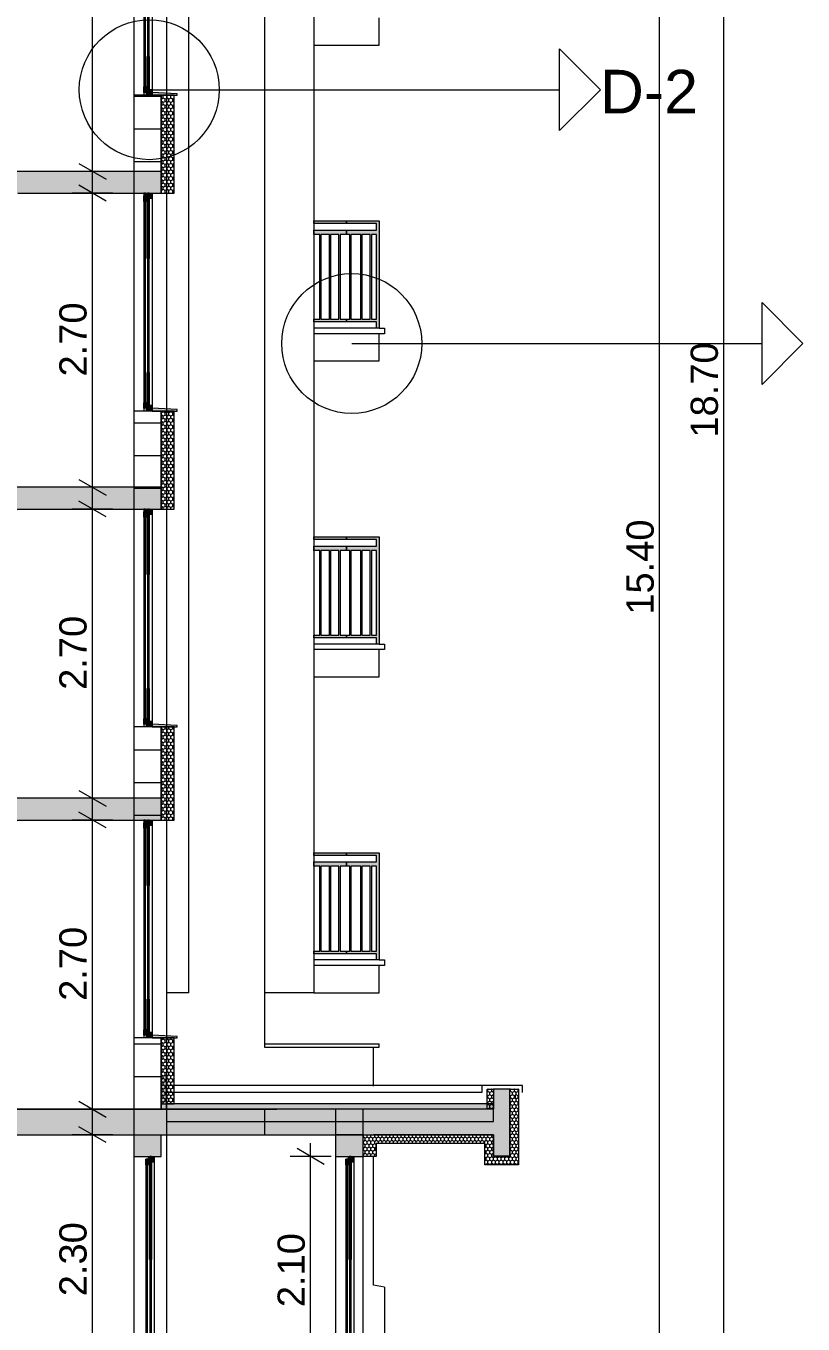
# Model space of a CAD drawing. Header units: feet. Extents: x 2814058 to 2855058, y -67651 to -38951.
# Drawn here: x 2838583 to 2845711, y -61280 to -49363 of the extents above; entities that cross this region are included whole.
import ezdxf

# ---------------------------------------------------------------- set-up
doc = ezdxf.new("R2010")
doc.units = ezdxf.units.FT
doc.header["$MEASUREMENT"] = 0
for name, color, linetype, lineweight in [('0_muret e jashtme_Pen_No__1', 7, 'Continuous', 0), ('2D Drafting - General_Pen_No__1', 7, 'Continuous', 0), ('Annotation - Text_Pen_No__20', 1, 'Continuous', 0), ('Dimensioning - General_Pen_No__1', 7, 'Continuous', 0), ('Exterior walls_Pen_No__1', 7, 'Continuous', 0), ('Lines_Pen_No__20', 1, 'Continuous', 0), ('Shell - Roof_Pen_No__1', 7, 'Continuous', 0), ('Shell - Roof_Pen_No__20', 1, 'Continuous', 0), ('Shell - Roof_Pen_No__21', 7, 'Continuous', 0)]:
    doc.layers.add(name, color=color, linetype=linetype, lineweight=lineweight)
for name, color, linetype, lineweight, true_color in [('0_muret e jashtme_Pen_No__14', 7, 'Continuous', 0, 0xbd8b17), ('0_muret e jashtme_Pen_No__62', 7, 'Continuous', 0, 0xaaaaaa), ('0_muret e jashtme_Pen_No__82', 7, 'Continuous', 0, 0xaaaaaa), ('Structural - Bearing_Pen_No__61', 7, 'Continuous', 0, 0x6a6a6a)]:
    doc.layers.add(name, color=color, linetype=linetype, lineweight=lineweight, true_color=true_color)
doc.layers.add('Dimensioning - General', color=7, linetype='Continuous')
doc.layers.add('Shell - Roof', color=7, linetype='Continuous')
doc.styles.add('GENERATED_STYLE_1', font='arial.ttf')
doc.styles.add('GENERATED_STYLE_7', font='ARIALUNI.TTF')
doc.dimstyles.new('GENERATED_STYLE__1', dxfattribs={"dimtxt": 250, "dimasz": 190, "dimexe": 0.18, "dimexo": 3, "dimgap": 0.09, "dimtad": 1, "dimlfac": 0.001, "dimzin": 0, "dimdsep": 46, "dimtxsty": 'GENERATED_STYLE_1', "dimblk": 'ARROWHEAD_2', "dimblk1": 'ARROWHEAD_2', "dimblk2": 'ARROWHEAD_2', "dimcen": 0.09, "dimclrd": 7, "dimclre": 7, "dimclrt": 7, "dimadec": 0, "dimazin": 0, "dimtfac": 1, "dimtdec": 4, "dimtmove": 0, "dimatfit": 3, "dimfxl": 1, "dimtolj": 1, "dimtzin": 0, "dimarcsym": 0})
pattern_1 = [(90, (2247653.822, -76424.967), (-34.6410162, 0), [20, -40]), (90, (2247636.502, -76394.967), (-34.6410162, 0), [20, -40]), (150, (2247653.822, -76404.967), (17.320508, 30), [20, -40]), (150, (2247619.18, -76404.967), (17.320508, 30), [20, -40]), (210, (2247653.822, -76424.967), (-17.320508, 30), [20, -40]), (210, (2247619.18, -76424.967), (-17.320508, 30), [20, -40])]
pattern_2 = [(0, (2839822.1, -59307.63), (0, 300), []), (90, (2839822.1, -59307.63), (-300, 0), [])]

# ---------------------------------------------------------------- blocks, each defined once
blk = doc.blocks.new('*D13', base_point=(2247654, -76425))
at = {"layer": 'Dimensioning - General_Pen_No__1', "color": 7, "linetype": 'Continuous', "lineweight": 0, "transparency": 16777216}
for p, q in [((2839192, -59543), (2839192, -59420)), ((2839380, -59543), (2839005, -59543)), ((2839317, -59615), (2839067, -59470)), ((2839192, -61843), (2839192, -59543)), ((2839380, -61843), (2839005, -61843)), ((2839067, -61770), (2839317, -61915)), ((2839192, -61965), (2839192, -61843))]:
    blk.add_line(p, q, dxfattribs=at)
at = {"layer": 'Dimensioning - General_Pen_No__1', "color": 7, "lineweight": 0, "transparency": 16777216, "insert": (2839142, -61025), "char_height": 250, "attachment_point": 7, "rotation": 90, "style": 'GENERATED_STYLE_1'}
blk.add_mtext('\\A1;2.30', dxfattribs=at)
blk = doc.blocks.new('ARROWHEAD_2')
at = {"color": 0, "linetype": 'Continuous', "lineweight": 0}
for p, q in [((-0.378, -0.655), (0.378, 0.655)), ((0, 0), (-1, 0))]:
    blk.add_line(p, q, dxfattribs=at)
blk = doc.blocks.new('*D15', base_point=(2247654, -76425))
at = {"layer": 'Dimensioning - General_Pen_No__1', "color": 7, "linetype": 'Continuous', "lineweight": 0, "transparency": 16777216}
for p, q in [((2839317, -56725), (2839067, -56581)), ((2839192, -56653), (2839192, -56531)), ((2839380, -56653), (2839005, -56653)), ((2839192, -59308), (2839192, -56653)), ((2839380, -59308), (2839005, -59308)), ((2839067, -59235), (2839317, -59380)), ((2839192, -59430), (2839192, -59308))]:
    blk.add_line(p, q, dxfattribs=at)
at = {"layer": 'Dimensioning - General_Pen_No__1', "color": 7, "lineweight": 0, "transparency": 16777216, "insert": (2839142, -58313), "char_height": 250, "attachment_point": 7, "rotation": 90, "style": 'GENERATED_STYLE_1'}
blk.add_mtext('\\A1;2.70', dxfattribs=at)
blk = doc.blocks.new('*D16', base_point=(2247654, -76425))
at = {"layer": 'Dimensioning - General_Pen_No__1', "color": 7, "linetype": 'Continuous', "lineweight": 0, "transparency": 16777216}
for p, q in [((2839317, -53870), (2839067, -53726)), ((2839192, -53798), (2839192, -53676)), ((2839380, -53798), (2839005, -53798)), ((2839192, -56453), (2839192, -53798)), ((2839380, -56453), (2839005, -56453)), ((2839067, -56381), (2839317, -56525)), ((2839192, -56575), (2839192, -56453))]:
    blk.add_line(p, q, dxfattribs=at)
at = {"layer": 'Dimensioning - General_Pen_No__1', "color": 7, "lineweight": 0, "transparency": 16777216, "insert": (2839142, -55458), "char_height": 250, "attachment_point": 7, "rotation": 90, "style": 'GENERATED_STYLE_1'}
blk.add_mtext('\\A1;2.70', dxfattribs=at)
blk = doc.blocks.new('*D17', base_point=(2247654, -76425))
at = {"layer": 'Dimensioning - General_Pen_No__1', "color": 7, "linetype": 'Continuous', "lineweight": 0, "transparency": 16777216}
for p, q in [((2839317, -50970), (2839067, -50826)), ((2839192, -50898), (2839192, -50776)), ((2839380, -50898), (2839005, -50898)), ((2839192, -53598), (2839192, -50898)), ((2839380, -53598), (2839005, -53598)), ((2839067, -53526), (2839317, -53670)), ((2839192, -53721), (2839192, -53598))]:
    blk.add_line(p, q, dxfattribs=at)
at = {"layer": 'Dimensioning - General_Pen_No__1', "color": 7, "lineweight": 0, "transparency": 16777216, "insert": (2839142, -52581), "char_height": 250, "attachment_point": 7, "rotation": 90, "style": 'GENERATED_STYLE_1'}
blk.add_mtext('\\A1;2.70', dxfattribs=at)
blk = doc.blocks.new('*D18', base_point=(2247654, -76425))
at = {"layer": 'Dimensioning - General_Pen_No__1', "color": 7, "linetype": 'Continuous', "lineweight": 0, "transparency": 16777216}
for p, q in [((2839317, -46710), (2839067, -46566)), ((2839192, -46638), (2839192, -46516)), ((2839380, -46638), (2839005, -46638)), ((2839192, -50698), (2839192, -46638)), ((2839067, -50626), (2839317, -50770)), ((2839380, -50698), (2839005, -50698)), ((2839192, -50821), (2839192, -50698))]:
    blk.add_line(p, q, dxfattribs=at)
at = {"layer": 'Dimensioning - General_Pen_No__1', "color": 7, "lineweight": 0, "transparency": 16777216, "insert": (2839142, -49001), "char_height": 250, "attachment_point": 7, "rotation": 90, "style": 'GENERATED_STYLE_1'}
blk.add_mtext('\\A1;4.20', dxfattribs=at)
blk = doc.blocks.new('*D32', base_point=(2247654, -76425))
at = {"layer": 'Dimensioning - General_Pen_No__1', "color": 7, "linetype": 'Continuous', "lineweight": 0, "transparency": 16777216}
for p, q in [((2841319, -59815), (2841069, -59670)), ((2841194, -59743), (2841194, -59620)), ((2841382, -59743), (2841007, -59743)), ((2841194, -61843), (2841194, -59743)), ((2841382, -61843), (2841007, -61843)), ((2841069, -61770), (2841319, -61915)), ((2841194, -61965), (2841194, -61843))]:
    blk.add_line(p, q, dxfattribs=at)
at = {"layer": 'Dimensioning - General_Pen_No__1', "color": 7, "lineweight": 0, "transparency": 16777216, "insert": (2841144, -61125), "char_height": 250, "attachment_point": 7, "rotation": 90, "style": 'GENERATED_STYLE_1'}
blk.add_mtext('\\A1;2.10', dxfattribs=at)
blk = doc.blocks.new('*D33', base_point=(2247654, -76425))
at = {"layer": 'Dimensioning - General_Pen_No__1', "color": 7, "linetype": 'Continuous', "lineweight": 0, "transparency": 16777216}
for p, q in [((2844270, -46566), (2844520, -46710)), ((2844583, -46638), (2844208, -46638)), ((2844395, -62044), (2844395, -46638)), ((2844583, -62044), (2844208, -62044)), ((2844270, -61972), (2844520, -62116)), ((2844395, -62166), (2844395, -62044))]:
    blk.add_line(p, q, dxfattribs=at)
at = {"layer": 'Dimensioning - General_Pen_No__1', "color": 7, "lineweight": 0, "transparency": 16777216, "insert": (2844345, -54768), "char_height": 250, "attachment_point": 7, "rotation": 90, "style": 'GENERATED_STYLE_1'}
blk.add_mtext('\\A1;15.40', dxfattribs=at)
blk = doc.blocks.new('*D35', base_point=(2247654, -76425))
at = {"layer": 'Dimensioning - General_Pen_No__1', "color": 7, "linetype": 'Continuous', "lineweight": 0, "transparency": 16777216}
for p, q in [((2845109, -43458), (2844859, -43313)), ((2844984, -43385), (2844984, -43263)), ((2845171, -43385), (2844796, -43385)), ((2844984, -62044), (2844984, -43385)), ((2845171, -62044), (2844796, -62044)), ((2844859, -61972), (2845109, -62116)), ((2844984, -62166), (2844984, -62044))]:
    blk.add_line(p, q, dxfattribs=at)
at = {"layer": 'Dimensioning - General_Pen_No__1', "color": 7, "lineweight": 0, "transparency": 16777216, "insert": (2844934, -53142), "char_height": 250, "attachment_point": 7, "rotation": 90, "style": 'GENERATED_STYLE_1'}
blk.add_mtext('\\A1;18.70', dxfattribs=at)
blk = doc.blocks.new('Line_1', base_point=(2839714, -49948))
at = {"layer": 'Shell - Roof_Pen_No__20', "color": 1, "linetype": 'Continuous', "lineweight": 0}
for p, q in [((2843853, -49948), (2843478, -49573)), ((2843478, -50323), (2843478, -49573)), ((2839714, -49948), (2843478, -49948)), ((2843853, -49948), (2843478, -50323))]:
    blk.add_line(p, q, dxfattribs=at)
blk = doc.blocks.new('Line_4', base_point=(2841572, -52278))
at = {"layer": 'Shell - Roof_Pen_No__20', "color": 1, "linetype": 'Continuous', "lineweight": 0}
for p, q in [((2845711, -52278), (2845336, -51903)), ((2845336, -52653), (2845336, -51903)), ((2841572, -52278), (2845336, -52278)), ((2845711, -52278), (2845336, -52653))]:
    blk.add_line(p, q, dxfattribs=at)

msp = doc.modelspace()

# ---------------------------------------------------------------- hatches: boundary and pattern name
at = {"layer": '0_muret e jashtme_Pen_No__14', "linetype": 'Continuous', "lineweight": 0, "true_color": 0xbd8b17}
h = msp.add_hatch(dxfattribs=at)
h.set_pattern_fill('STYROFOAM_SM_INSULATION', color=42, style=0, pattern_type=2)
h.set_pattern_definition(pattern_1)
h.paths.add_polyline_path([(2839822.108, -49998.264), (2839822.108, -50898.264), (2839942.108, -50898.264), (2839942.108, -49998.264)])
h = msp.add_hatch(dxfattribs=at)
h.set_pattern_fill('STYROFOAM_SM_INSULATION', color=42, style=0, pattern_type=2)
h.set_pattern_definition(pattern_1)
h.paths.add_polyline_path([(2839822.108, -52898.264), (2839822.108, -53798.264), (2839942.108, -53798.264), (2839942.108, -52898.264)])
h = msp.add_hatch(dxfattribs=at)
h.set_pattern_fill('STYROFOAM_SM_INSULATION', color=42, style=0, pattern_type=2)
h.set_pattern_definition(pattern_1)
h.paths.add_polyline_path([(2839822.108, -55798.264), (2839822.108, -56652.946), (2839942.108, -56652.946), (2839942.108, -55798.264)])
h = msp.add_hatch(dxfattribs=at)
h.set_pattern_fill('STYROFOAM_SM_INSULATION', color=42, style=0, pattern_type=2)
h.set_pattern_definition(pattern_1)
h.paths.add_polyline_path([(2839822.108, -58652.946), (2839822.108, -59260.015), (2839942.108, -59260.015), (2839942.108, -58892.627), (2839942.108, -58652.946)])
h = msp.add_hatch(dxfattribs=at)
h.set_pattern_fill('STYROFOAM_SM_INSULATION', color=42, style=0, pattern_type=2)
h.set_pattern_definition(pattern_1)
h.paths.add_polyline_path([(2841674.735, -59542.627), (2842872.108, -59542.627), (2842872.108, -59737.946), (2843022.108, -59737.946), (2843022.108, -59124.101), (2843102.108, -59124.101), (2843102.108, -59817.946), (2842792.108, -59817.946), (2842792.108, -59622.627), (2841794.735, -59622.627), (2841794.735, -59742.141), (2841674.735, -59742.141)])
at = {"layer": '0_muret e jashtme_Pen_No__62', "linetype": 'Continuous', "lineweight": 0, "true_color": 0xaaaaaa}
h = msp.add_hatch(dxfattribs=at)
h.set_pattern_fill('STYROFOAM_SM_INSULATION', color=253, style=0, pattern_type=2)
h.set_pattern_definition(pattern_1)
h.paths.add_polyline_path([(2842872.412, -59307.627), (2842812.333, -59307.627), (2842812.333, -59124.101), (2842872.412, -59124.101)])
at = {"layer": '0_muret e jashtme_Pen_No__82', "linetype": 'Continuous', "lineweight": 0, "true_color": 0xaaaaaa}
h = msp.add_hatch(dxfattribs=at)
h.set_pattern_fill('STYROFOAM_SM_INSULATION', color=253, style=0, pattern_type=2)
h.set_pattern_definition(pattern_1)
h.paths.add_polyline_path([(2839872.108, -59420.014), (2842872.412, -59420.014), (2842872.412, -59260.015), (2839872.108, -59260.015)])
at = {"layer": '2D Drafting - General_Pen_No__1', "linetype": 'Continuous', "lineweight": 0}
for points in [[(2839678.75, -49644.374), (2839678.75, -47998.264), (2839663.75, -47998.264), (2839663.75, -49644.374)], [(2839698.75, -47998.264), (2839698.75, -49644.374), (2839713.75, -49644.374), (2839713.75, -47998.264)], [(2839678.75, -49923.264), (2839678.75, -49644.374), (2839663.75, -49644.374), (2839663.75, -49923.264)], [(2839713.75, -49644.374), (2839698.75, -49644.374), (2839698.75, -49923.264), (2839713.75, -49923.264)], [(2839713.75, -49948.264), (2839713.75, -49973.264), (2839663.75, -49973.264), (2839663.75, -49923.264), (2839713.75, -49923.264)], [(2839738.75, -49998.264), (2839688.75, -49998.264), (2839688.75, -49973.264), (2839713.75, -49973.264), (2839713.75, -49948.264), (2839738.75, -49948.264)], [(2839738.75, -49998.264), (2839968.821, -49998.264), (2839968.821, -49985.322), (2839738.75, -49973.264)], [(2835872.108, -52018.264), (2835872.108, -52183.264), (2835872.108, -52347.666), (2838507.385, -50898.264), (2839124.23, -50898.264), (2839572.108, -50898.264), (2839822.108, -50898.264), (2839822.108, -50698.264), (2839572.108, -50698.264), (2838272.108, -50698.264), (2838272.108, -50863.264), (2837972.108, -50863.264), (2837972.108, -51028.264), (2837672.108, -51028.264), (2837672.108, -51193.264), (2837372.108, -51193.264), (2837372.108, -51358.264), (2837072.108, -51358.264), (2837072.108, -51523.264), (2836772.108, -51523.264), (2836772.108, -51688.264), (2836472.108, -51688.264), (2836472.108, -51853.264), (2836172.108, -51853.264), (2836172.108, -52018.264)], [(2839678.75, -52544.374), (2839678.75, -50898.264), (2839663.75, -50898.264), (2839663.75, -52544.374)], [(2839663.75, -50923.264), (2839688.75, -50923.264), (2839688.75, -50898.264), (2839738.75, -50898.264), (2839738.75, -50948.264), (2839713.75, -50948.264), (2839713.75, -50973.264), (2839663.75, -50973.264)], [(2839678.75, -51498.264), (2839678.75, -50923.264), (2839663.75, -50923.264), (2839663.75, -51498.264)], [(2839698.75, -50898.264), (2839698.75, -52544.374), (2839713.75, -52544.374), (2839713.75, -50898.264)], [(2839698.75, -50898.264), (2839698.75, -51498.264), (2839713.75, -51498.264), (2839713.75, -50898.264)], [(2839678.75, -52823.264), (2839678.75, -52544.374), (2839663.75, -52544.374), (2839663.75, -52823.264)], [(2839713.75, -52544.374), (2839698.75, -52544.374), (2839698.75, -52823.264), (2839713.75, -52823.264)], [(2839713.75, -52848.264), (2839713.75, -52873.264), (2839663.75, -52873.264), (2839663.75, -52823.264), (2839713.75, -52823.264)], [(2839738.75, -52898.264), (2839688.75, -52898.264), (2839688.75, -52873.264), (2839713.75, -52873.264), (2839713.75, -52848.264), (2839738.75, -52848.264)], [(2839738.75, -52898.264), (2839968.821, -52898.264), (2839968.821, -52885.322), (2839738.75, -52873.264)], [(2835872.108, -54918.264), (2835872.108, -55083.264), (2835872.108, -55247.666), (2838507.385, -53798.264), (2839572.108, -53798.264), (2839822.108, -53798.264), (2839822.108, -53598.264), (2839572.108, -53598.264), (2838272.108, -53598.264), (2838272.108, -53763.264), (2837972.108, -53763.264), (2837972.108, -53928.264), (2837672.108, -53928.264), (2837672.108, -54093.264), (2837372.108, -54093.264), (2837372.108, -54258.264), (2837072.108, -54258.264), (2837072.108, -54423.264), (2836772.108, -54423.264), (2836772.108, -54588.264), (2836472.108, -54588.264), (2836472.108, -54753.264), (2836172.108, -54753.264), (2836172.108, -54918.264)], [(2839678.75, -55444.374), (2839678.75, -53798.264), (2839663.75, -53798.264), (2839663.75, -55444.374)], [(2839663.75, -53823.264), (2839688.75, -53823.264), (2839688.75, -53798.264), (2839738.75, -53798.264), (2839738.75, -53848.264), (2839713.75, -53848.264), (2839713.75, -53873.264), (2839663.75, -53873.264)], [(2839678.75, -54398.264), (2839678.75, -53823.264), (2839663.75, -53823.264), (2839663.75, -54398.264)], [(2839698.75, -53798.264), (2839698.75, -55444.374), (2839713.75, -55444.374), (2839713.75, -53798.264)], [(2839698.75, -53798.264), (2839698.75, -54398.264), (2839713.75, -54398.264), (2839713.75, -53798.264)], [(2839678.75, -55723.264), (2839678.75, -55444.374), (2839663.75, -55444.374), (2839663.75, -55723.264)], [(2839713.75, -55444.374), (2839698.75, -55444.374), (2839698.75, -55723.264), (2839713.75, -55723.264)], [(2839713.75, -55748.264), (2839713.75, -55773.264), (2839663.75, -55773.264), (2839663.75, -55723.264), (2839713.75, -55723.264)], [(2839738.75, -55798.264), (2839688.75, -55798.264), (2839688.75, -55773.264), (2839713.75, -55773.264), (2839713.75, -55748.264), (2839738.75, -55748.264)], [(2839738.75, -55798.264), (2839968.821, -55798.264), (2839968.821, -55785.322), (2839738.75, -55773.264)], [(2835872.108, -57772.946), (2835872.108, -57937.946), (2835872.108, -58102.348), (2838507.385, -56652.946), (2839572.108, -56652.946), (2839822.108, -56652.946), (2839822.108, -56452.946), (2839572.108, -56452.946), (2838272.108, -56452.946), (2838272.108, -56617.946), (2837972.108, -56617.946), (2837972.108, -56782.946), (2837672.108, -56782.946), (2837672.108, -56947.946), (2837372.108, -56947.946), (2837372.108, -57112.946), (2837072.108, -57112.946), (2837072.108, -57277.946), (2836772.108, -57277.946), (2836772.108, -57442.946), (2836472.108, -57442.946), (2836472.108, -57607.946), (2836172.108, -57607.946), (2836172.108, -57772.946)], [(2839678.75, -58299.056), (2839678.75, -56652.946), (2839663.75, -56652.946), (2839663.75, -58299.056)], [(2839663.75, -56677.946), (2839688.75, -56677.946), (2839688.75, -56652.946), (2839738.75, -56652.946), (2839738.75, -56702.946), (2839713.75, -56702.946), (2839713.75, -56727.946), (2839663.75, -56727.946)], [(2839678.75, -57252.946), (2839678.75, -56677.946), (2839663.75, -56677.946), (2839663.75, -57252.946)], [(2839698.75, -56652.946), (2839698.75, -58299.056), (2839713.75, -58299.056), (2839713.75, -56652.946)], [(2839698.75, -56652.946), (2839698.75, -57252.946), (2839713.75, -57252.946), (2839713.75, -56652.946)], [(2839678.75, -58577.946), (2839678.75, -58299.056), (2839663.75, -58299.056), (2839663.75, -58577.946)], [(2839713.75, -58299.056), (2839698.75, -58299.056), (2839698.75, -58577.946), (2839713.75, -58577.946)], [(2839713.75, -58602.946), (2839713.75, -58627.946), (2839663.75, -58627.946), (2839663.75, -58577.946), (2839713.75, -58577.946)], [(2839738.75, -58652.946), (2839688.75, -58652.946), (2839688.75, -58627.946), (2839713.75, -58627.946), (2839713.75, -58602.946), (2839738.75, -58602.946)], [(2839738.75, -58652.946), (2839968.821, -58652.946), (2839968.821, -58640.003), (2839738.75, -58627.946)], [(2839822.108, -59307.627), (2839872.108, -59307.627), (2839872.108, -59004.174), (2839822.108, -59000.94)], [(2835872.108, -60957.03), (2838443.749, -59542.627), (2839572.108, -59542.627), (2839572.108, -59742.627), (2839822.108, -59742.627), (2839822.108, -59542.627), (2842872.108, -59542.627), (2842872.108, -59737.946), (2843021.804, -59737.946), (2843022.108, -59737.946), (2843021.804, -59124.101), (2842872.412, -59124.101), (2842872.412, -59307.627), (2839572.108, -59307.627), (2838272.108, -59307.627), (2838272.108, -59472.627), (2837972.108, -59472.627), (2837972.108, -59637.627), (2837672.108, -59637.627), (2837672.108, -59802.627), (2837372.108, -59802.627), (2837372.108, -59967.627), (2837072.108, -59967.627), (2837072.108, -60132.627), (2836772.108, -60132.627), (2836772.108, -60297.627), (2836472.108, -60297.627), (2836472.108, -60462.627), (2836172.108, -60462.627), (2836172.108, -60627.627), (2835872.108, -60627.627), (2835872.108, -60792.627)], [(2841422.108, -59742.141), (2841674.735, -59742.141), (2841674.735, -59542.627), (2841422.108, -59542.627)], [(2839682.763, -59767.627), (2839707.763, -59767.627), (2839707.763, -59742.627), (2839757.763, -59742.627), (2839757.763, -59792.627), (2839732.763, -59792.627), (2839732.763, -59817.627), (2839682.763, -59817.627)], [(2839697.763, -60493.995), (2839697.763, -59767.627), (2839682.763, -59767.627), (2839682.763, -60493.995)], [(2839717.763, -59742.627), (2839717.763, -60493.995), (2839732.763, -60493.995), (2839732.763, -59742.627)], [(2841516.603, -59767.627), (2841541.603, -59767.627), (2841541.603, -59742.627), (2841591.603, -59742.627), (2841591.603, -59792.627), (2841566.603, -59792.627), (2841566.603, -59817.627), (2841516.603, -59817.627)], [(2841531.603, -60493.995), (2841531.603, -59767.627), (2841516.603, -59767.627), (2841516.603, -60493.995)], [(2841551.603, -59742.627), (2841551.603, -60493.995), (2841566.603, -60493.995), (2841566.603, -59742.627)], [(2839682.763, -61588.737), (2839697.763, -61588.737), (2839697.763, -60393.995), (2839682.763, -60393.995)], [(2839717.763, -60393.995), (2839717.763, -61588.737), (2839732.763, -61588.737), (2839732.763, -60393.995)], [(2841516.603, -61588.737), (2841531.603, -61588.737), (2841531.603, -60393.995), (2841516.603, -60393.995)], [(2841551.603, -60393.995), (2841551.603, -61588.737), (2841566.603, -61588.737), (2841566.603, -60393.995)]]:
    msp.add_hatch(color=7, dxfattribs=at).paths.add_polyline_path(points)
at = {"layer": 'Exterior walls_Pen_No__1', "linetype": 'Continuous', "lineweight": 0}
h = msp.add_hatch(dxfattribs=at)
h.set_pattern_fill('GRID_30X30', style=0, pattern_type=2)
h.set_pattern_definition(pattern_2)
h.paths.add_polyline_path([(2839822.108, -50898.264), (2839822.108, -49998.264), (2839572.108, -49998.264), (2839572.108, -50898.264)])
h = msp.add_hatch(dxfattribs=at)
h.set_pattern_fill('GRID_30X30', style=0, pattern_type=2)
h.set_pattern_definition(pattern_2)
h.paths.add_polyline_path([(2839822.108, -53798.264), (2839822.108, -52898.264), (2839572.108, -52898.264), (2839572.108, -53798.264)])
h = msp.add_hatch(dxfattribs=at)
h.set_pattern_fill('GRID_30X30', style=0, pattern_type=2)
h.set_pattern_definition(pattern_2)
h.paths.add_polyline_path([(2839822.108, -56652.946), (2839822.108, -55798.264), (2839572.108, -55798.264), (2839572.108, -56652.946)])
h = msp.add_hatch(dxfattribs=at)
h.set_pattern_fill('GRID_30X30', style=0, pattern_type=2)
h.set_pattern_definition(pattern_2)
h.paths.add_polyline_path([(2839572.108, -59307.627), (2839822.108, -59307.627), (2839822.108, -58652.946), (2839572.108, -58652.946)])
at = {"layer": 'Structural - Bearing_Pen_No__61', "linetype": 'Continuous', "lineweight": 0, "true_color": 0x6a6a6a}
for points in [[(2841222.108, -51152.72), (2841522.108, -51152.72), (2841522.108, -51177.946), (2841222.108, -51177.946)], [(2841222.108, -54052.72), (2841522.108, -54052.72), (2841522.108, -54077.946), (2841222.108, -54077.946)], [(2841222.108, -56952.72), (2841522.108, -56952.72), (2841522.108, -56977.946), (2841222.108, -56977.946)]]:
    msp.add_hatch(color=251, dxfattribs=at).paths.add_polyline_path(points)
h = msp.add_hatch(color=251, dxfattribs=at)
h.paths.add_polyline_path([(2841522.108, -52080.446), (2841222.108, -52080.446), (2841222.108, -52055.446), (2841279.108, -52055.446), (2841279.108, -51277.946), (2841222.108, -51277.946), (2841222.108, -51237.946), (2841522.108, -51237.946), (2841522.108, -51277.946), (2841464.108, -51277.946), (2841464.108, -52055.446), (2841522.108, -52055.446)])
h.paths.add_polyline_path([(2841454.108, -52055.446), (2841454.108, -51277.946), (2841376.608, -51277.946), (2841376.608, -52055.446)], flags=0)
h.paths.add_polyline_path([(2841289.108, -52055.446), (2841366.608, -52055.446), (2841366.608, -51277.946), (2841289.108, -51277.946)], flags=0)
h = msp.add_hatch(color=251, dxfattribs=at)
h.paths.add_polyline_path([(2841822.108, -51152.72), (2841822.108, -52137.946), (2841798.108, -52137.946), (2841798.108, -52080.446), (2841522.108, -52080.446), (2841522.108, -52055.446), (2841554.108, -52055.446), (2841554.108, -51277.946), (2841522.108, -51277.946), (2841522.108, -51237.946), (2841798.108, -51237.946), (2841798.108, -51177.946), (2841522.108, -51177.946), (2841522.108, -51152.72), (2841798.108, -51152.72)])
h.paths.add_polyline_path([(2841798.108, -51277.946), (2841751.608, -51277.946), (2841751.608, -52055.446), (2841798.108, -52055.446)], flags=0)
h.paths.add_polyline_path([(2841741.608, -51277.946), (2841664.108, -51277.946), (2841664.109, -52055.446), (2841741.608, -52055.446)], flags=0)
h.paths.add_polyline_path([(2841654.108, -51277.946), (2841564.108, -51277.946), (2841564.108, -52055.446), (2841654.108, -52055.446)], flags=0)
h = msp.add_hatch(color=251, dxfattribs=at)
h.paths.add_polyline_path([(2841822.108, -54052.72), (2841822.108, -55037.946), (2841798.108, -55037.946), (2841798.108, -54980.446), (2841522.108, -54980.446), (2841522.108, -54955.446), (2841554.108, -54955.446), (2841554.108, -54177.946), (2841522.108, -54177.946), (2841522.108, -54137.946), (2841798.108, -54137.946), (2841798.108, -54077.946), (2841522.108, -54077.946), (2841522.108, -54052.72), (2841798.108, -54052.72)])
h.paths.add_polyline_path([(2841798.108, -54177.946), (2841751.608, -54177.946), (2841751.608, -54955.446), (2841798.108, -54955.446)], flags=0)
h.paths.add_polyline_path([(2841741.608, -54177.946), (2841664.108, -54177.946), (2841664.109, -54955.446), (2841741.608, -54955.446)], flags=0)
h.paths.add_polyline_path([(2841654.108, -54177.946), (2841564.108, -54177.946), (2841564.108, -54955.446), (2841654.108, -54955.446)], flags=0)
h = msp.add_hatch(color=251, dxfattribs=at)
h.paths.add_polyline_path([(2841522.108, -54980.446), (2841222.108, -54980.446), (2841222.108, -54955.446), (2841279.108, -54955.446), (2841279.108, -54177.946), (2841222.108, -54177.946), (2841222.108, -54137.946), (2841522.108, -54137.946), (2841522.108, -54177.946), (2841464.108, -54177.946), (2841464.108, -54955.446), (2841522.108, -54955.446)])
h.paths.add_polyline_path([(2841454.108, -54955.446), (2841454.108, -54177.946), (2841376.608, -54177.946), (2841376.608, -54955.446)], flags=0)
h.paths.add_polyline_path([(2841289.108, -54955.446), (2841366.608, -54955.446), (2841366.608, -54177.946), (2841289.108, -54177.946)], flags=0)
h = msp.add_hatch(color=251, dxfattribs=at)
h.paths.add_polyline_path([(2841822.108, -56952.72), (2841822.108, -57937.946), (2841798.108, -57937.946), (2841798.108, -57880.446), (2841522.108, -57880.446), (2841522.108, -57855.446), (2841554.108, -57855.446), (2841554.108, -57077.946), (2841522.108, -57077.946), (2841522.108, -57037.946), (2841798.108, -57037.946), (2841798.108, -56977.946), (2841522.108, -56977.946), (2841522.108, -56952.72), (2841798.108, -56952.72)])
h.paths.add_polyline_path([(2841798.108, -57077.946), (2841751.608, -57077.946), (2841751.608, -57855.446), (2841798.108, -57855.446)], flags=0)
h.paths.add_polyline_path([(2841741.608, -57077.946), (2841664.108, -57077.946), (2841664.109, -57855.446), (2841741.608, -57855.446)], flags=0)
h.paths.add_polyline_path([(2841654.108, -57077.946), (2841564.108, -57077.946), (2841564.108, -57855.446), (2841654.108, -57855.446)], flags=0)
h = msp.add_hatch(color=251, dxfattribs=at)
h.paths.add_polyline_path([(2841522.108, -57880.446), (2841222.108, -57880.446), (2841222.108, -57855.446), (2841279.108, -57855.446), (2841279.108, -57077.946), (2841222.108, -57077.946), (2841222.108, -57037.946), (2841522.108, -57037.946), (2841522.108, -57077.946), (2841464.108, -57077.946), (2841464.108, -57855.446), (2841522.108, -57855.446)])
h.paths.add_polyline_path([(2841454.108, -57855.446), (2841454.108, -57077.946), (2841376.608, -57077.946), (2841376.608, -57855.446)], flags=0)
h.paths.add_polyline_path([(2841289.108, -57855.446), (2841366.608, -57855.446), (2841366.608, -57077.946), (2841289.108, -57077.946)], flags=0)

# ---------------------------------------------------------------- linework, layer by layer
at = {"layer": '0_muret e jashtme_Pen_No__1', "color": 7, "linetype": 'Continuous', "lineweight": 0, "flags": 128}
for points in [[(2839822.108, -49998.264), (2839822.108, -50898.264), (2839942.108, -50898.264), (2839942.108, -49998.264)], [(2839822.108, -52898.264), (2839822.108, -53798.264), (2839942.108, -53798.264), (2839942.108, -52898.264)], [(2839822.108, -55798.264), (2839822.108, -56652.946), (2839942.108, -56652.946), (2839942.108, -55798.264)], [(2839822.108, -58652.946), (2839822.108, -59260.015), (2839942.108, -59260.015), (2839942.108, -58892.627), (2839942.108, -58652.946)], [(2841674.735, -59542.627), (2842872.108, -59542.627), (2842872.108, -59737.946), (2843022.108, -59737.946), (2843022.108, -59124.101), (2843102.108, -59124.101), (2843102.108, -59817.946), (2842792.108, -59817.946), (2842792.108, -59622.627), (2841794.735, -59622.627), (2841794.735, -59742.141), (2841674.735, -59742.141)], [(2842872.412, -59307.627), (2842812.333, -59307.627), (2842812.333, -59124.101), (2842872.412, -59124.101)], [(2839872.108, -59420.014), (2842872.412, -59420.014), (2842872.412, -59260.015), (2839872.108, -59260.015)]]:
    msp.add_lwpolyline(points, close=True, dxfattribs=at)
at = {"layer": '2D Drafting - General_Pen_No__1', "color": 7, "linetype": 'Continuous', "lineweight": 0, "flags": 128}
for points in [[(2839678.75, -49644.374), (2839678.75, -47998.264), (2839663.75, -47998.264), (2839663.75, -49644.374)], [(2839698.75, -47998.264), (2839698.75, -49644.374), (2839713.75, -49644.374), (2839713.75, -47998.264)], [(2839678.75, -49923.264), (2839678.75, -49644.374), (2839663.75, -49644.374), (2839663.75, -49923.264)], [(2839713.75, -49644.374), (2839698.75, -49644.374), (2839698.75, -49923.264), (2839713.75, -49923.264)], [(2839713.75, -49948.264), (2839713.75, -49973.264), (2839663.75, -49973.264), (2839663.75, -49923.264), (2839713.75, -49923.264)], [(2839738.75, -49998.264), (2839688.75, -49998.264), (2839688.75, -49973.264), (2839713.75, -49973.264), (2839713.75, -49948.264), (2839738.75, -49948.264)], [(2839738.75, -49998.264), (2839968.821, -49998.264), (2839968.821, -49985.322), (2839738.75, -49973.264)], [(2839678.75, -52544.374), (2839678.75, -50898.264), (2839663.75, -50898.264), (2839663.75, -52544.374)], [(2839663.75, -50923.264), (2839688.75, -50923.264), (2839688.75, -50898.264), (2839738.75, -50898.264), (2839738.75, -50948.264), (2839713.75, -50948.264), (2839713.75, -50973.264), (2839663.75, -50973.264)], [(2839678.75, -51498.264), (2839678.75, -50923.264), (2839663.75, -50923.264), (2839663.75, -51498.264)], [(2839698.75, -50898.264), (2839698.75, -52544.374), (2839713.75, -52544.374), (2839713.75, -50898.264)], [(2839698.75, -50898.264), (2839698.75, -51498.264), (2839713.75, -51498.264), (2839713.75, -50898.264)], [(2839678.75, -52823.264), (2839678.75, -52544.374), (2839663.75, -52544.374), (2839663.75, -52823.264)], [(2839713.75, -52544.374), (2839698.75, -52544.374), (2839698.75, -52823.264), (2839713.75, -52823.264)], [(2839713.75, -52848.264), (2839713.75, -52873.264), (2839663.75, -52873.264), (2839663.75, -52823.264), (2839713.75, -52823.264)], [(2839738.75, -52898.264), (2839688.75, -52898.264), (2839688.75, -52873.264), (2839713.75, -52873.264), (2839713.75, -52848.264), (2839738.75, -52848.264)], [(2839738.75, -52898.264), (2839968.821, -52898.264), (2839968.821, -52885.322), (2839738.75, -52873.264)], [(2835872.108, -54918.264), (2835872.108, -55083.264), (2835872.108, -55247.666), (2838507.385, -53798.264), (2839572.108, -53798.264), (2839822.108, -53798.264), (2839822.108, -53598.264), (2839572.108, -53598.264), (2838272.108, -53598.264), (2838272.108, -53763.264), (2837972.108, -53763.264), (2837972.108, -53928.264), (2837672.108, -53928.264), (2837672.108, -54093.264), (2837372.108, -54093.264), (2837372.108, -54258.264), (2837072.108, -54258.264), (2837072.108, -54423.264), (2836772.108, -54423.264), (2836772.108, -54588.264), (2836472.108, -54588.264), (2836472.108, -54753.264), (2836172.108, -54753.264), (2836172.108, -54918.264)], [(2839678.75, -55444.374), (2839678.75, -53798.264), (2839663.75, -53798.264), (2839663.75, -55444.374)], [(2839663.75, -53823.264), (2839688.75, -53823.264), (2839688.75, -53798.264), (2839738.75, -53798.264), (2839738.75, -53848.264), (2839713.75, -53848.264), (2839713.75, -53873.264), (2839663.75, -53873.264)], [(2839678.75, -54398.264), (2839678.75, -53823.264), (2839663.75, -53823.264), (2839663.75, -54398.264)], [(2839698.75, -53798.264), (2839698.75, -55444.374), (2839713.75, -55444.374), (2839713.75, -53798.264)], [(2839698.75, -53798.264), (2839698.75, -54398.264), (2839713.75, -54398.264), (2839713.75, -53798.264)], [(2839678.75, -55723.264), (2839678.75, -55444.374), (2839663.75, -55444.374), (2839663.75, -55723.264)], [(2839713.75, -55444.374), (2839698.75, -55444.374), (2839698.75, -55723.264), (2839713.75, -55723.264)], [(2839713.75, -55748.264), (2839713.75, -55773.264), (2839663.75, -55773.264), (2839663.75, -55723.264), (2839713.75, -55723.264)], [(2839738.75, -55798.264), (2839688.75, -55798.264), (2839688.75, -55773.264), (2839713.75, -55773.264), (2839713.75, -55748.264), (2839738.75, -55748.264)], [(2839738.75, -55798.264), (2839968.821, -55798.264), (2839968.821, -55785.322), (2839738.75, -55773.264)], [(2835872.108, -57772.946), (2835872.108, -57937.946), (2835872.108, -58102.348), (2838507.385, -56652.946), (2839572.108, -56652.946), (2839822.108, -56652.946), (2839822.108, -56452.946), (2839572.108, -56452.946), (2838272.108, -56452.946), (2838272.108, -56617.946), (2837972.108, -56617.946), (2837972.108, -56782.946), (2837672.108, -56782.946), (2837672.108, -56947.946), (2837372.108, -56947.946), (2837372.108, -57112.946), (2837072.108, -57112.946), (2837072.108, -57277.946), (2836772.108, -57277.946), (2836772.108, -57442.946), (2836472.108, -57442.946), (2836472.108, -57607.946), (2836172.108, -57607.946), (2836172.108, -57772.946)], [(2839678.75, -58299.056), (2839678.75, -56652.946), (2839663.75, -56652.946), (2839663.75, -58299.056)], [(2839663.75, -56677.946), (2839688.75, -56677.946), (2839688.75, -56652.946), (2839738.75, -56652.946), (2839738.75, -56702.946), (2839713.75, -56702.946), (2839713.75, -56727.946), (2839663.75, -56727.946)], [(2839678.75, -57252.946), (2839678.75, -56677.946), (2839663.75, -56677.946), (2839663.75, -57252.946)], [(2839698.75, -56652.946), (2839698.75, -58299.056), (2839713.75, -58299.056), (2839713.75, -56652.946)], [(2839698.75, -56652.946), (2839698.75, -57252.946), (2839713.75, -57252.946), (2839713.75, -56652.946)], [(2839678.75, -58577.946), (2839678.75, -58299.056), (2839663.75, -58299.056), (2839663.75, -58577.946)], [(2839713.75, -58299.056), (2839698.75, -58299.056), (2839698.75, -58577.946), (2839713.75, -58577.946)], [(2839713.75, -58602.946), (2839713.75, -58627.946), (2839663.75, -58627.946), (2839663.75, -58577.946), (2839713.75, -58577.946)], [(2839738.75, -58652.946), (2839688.75, -58652.946), (2839688.75, -58627.946), (2839713.75, -58627.946), (2839713.75, -58602.946), (2839738.75, -58602.946)], [(2839738.75, -58652.946), (2839968.821, -58652.946), (2839968.821, -58640.003), (2839738.75, -58627.946)], [(2839822.108, -59307.627), (2839872.108, -59307.627), (2839872.108, -59004.174), (2839822.108, -59000.94)], [(2841422.108, -59742.141), (2841674.735, -59742.141), (2841674.735, -59542.627), (2841422.108, -59542.627)], [(2839682.763, -59767.627), (2839707.763, -59767.627), (2839707.763, -59742.627), (2839757.763, -59742.627), (2839757.763, -59792.627), (2839732.763, -59792.627), (2839732.763, -59817.627), (2839682.763, -59817.627)], [(2839697.763, -60493.995), (2839697.763, -59767.627), (2839682.763, -59767.627), (2839682.763, -60493.995)], [(2839717.763, -59742.627), (2839717.763, -60493.995), (2839732.763, -60493.995), (2839732.763, -59742.627)], [(2841516.603, -59767.627), (2841541.603, -59767.627), (2841541.603, -59742.627), (2841591.603, -59742.627), (2841591.603, -59792.627), (2841566.603, -59792.627), (2841566.603, -59817.627), (2841516.603, -59817.627)], [(2841531.603, -60493.995), (2841531.603, -59767.627), (2841516.603, -59767.627), (2841516.603, -60493.995)], [(2841551.603, -59742.627), (2841551.603, -60493.995), (2841566.603, -60493.995), (2841566.603, -59742.627)], [(2839682.763, -61588.737), (2839697.763, -61588.737), (2839697.763, -60393.995), (2839682.763, -60393.995)], [(2839717.763, -60393.995), (2839717.763, -61588.737), (2839732.763, -61588.737), (2839732.763, -60393.995)], [(2841516.603, -61588.737), (2841531.603, -61588.737), (2841531.603, -60393.995), (2841516.603, -60393.995)], [(2841551.603, -60393.995), (2841551.603, -61588.737), (2841566.603, -61588.737), (2841566.603, -60393.995)]]:
    msp.add_lwpolyline(points, close=True, dxfattribs=at)
for points in [[(2838507.385, -50898.264), (2839124.23, -50898.264), (2839572.108, -50898.264), (2839822.108, -50898.264), (2839822.108, -50698.264), (2839572.108, -50698.264), (2838272.108, -50698.264)], [(2838443.749, -59542.627), (2839572.108, -59542.627), (2839572.108, -59742.627), (2839822.108, -59742.627), (2839822.108, -59542.627), (2842872.108, -59542.627), (2842872.108, -59737.946), (2843021.804, -59737.946), (2843022.108, -59737.946), (2843021.804, -59124.101), (2842872.412, -59124.101), (2842872.412, -59307.627), (2839572.108, -59307.627), (2838272.108, -59307.627)]]:
    msp.add_lwpolyline(points, dxfattribs=at)
at = {"layer": 'Exterior walls_Pen_No__1', "color": 7, "linetype": 'Continuous', "lineweight": 0}
for p, q in [((2839738.75, -48394.374), (2839738.75, -49948.264)), ((2839663.75, -49644.374), (2839663.75, -49923.264)), ((2839678.75, -49644.374), (2839678.75, -49923.264)), ((2839698.75, -49923.264), (2839698.75, -49644.374)), ((2839713.75, -49644.374), (2839713.75, -49923.264)), ((2839663.75, -49973.264), (2839663.75, -49923.264)), ((2839713.75, -49923.264), (2839663.75, -49923.264)), ((2839713.75, -49948.264), (2839713.75, -49923.264)), ((2839663.75, -49973.264), (2839663.75, -49998.264)), ((2839738.75, -49948.264), (2839713.75, -49948.264)), ((2839713.75, -49948.264), (2839713.75, -49973.264)), ((2839738.75, -49948.264), (2839738.75, -49998.264)), ((2839663.75, -50898.264), (2839663.75, -51344.374)), ((2839663.75, -50923.264), (2839663.75, -51498.264)), ((2839678.75, -50898.264), (2839678.75, -51344.374)), ((2839678.75, -50923.264), (2839678.75, -51498.264)), ((2839698.75, -51344.374), (2839698.75, -50898.264)), ((2839698.75, -51498.264), (2839698.75, -50898.264)), ((2839713.75, -50898.264), (2839713.75, -51498.264)), ((2839713.75, -50898.264), (2839713.75, -51344.374)), ((2839738.75, -50898.264), (2839738.75, -51498.264)), ((2839738.75, -50898.264), (2839738.75, -51344.374)), ((2839738.75, -50898.264), (2839738.75, -51648.264)), ((2839738.75, -51294.374), (2839738.75, -52848.264)), ((2839663.75, -52544.374), (2839663.75, -52823.264)), ((2839678.75, -52544.374), (2839678.75, -52823.264)), ((2839698.75, -52823.264), (2839698.75, -52544.374)), ((2839713.75, -52544.374), (2839713.75, -52823.264)), ((2839663.75, -52873.264), (2839663.75, -52823.264)), ((2839713.75, -52823.264), (2839663.75, -52823.264)), ((2839663.75, -52873.264), (2839663.75, -52898.264)), ((2839713.75, -52848.264), (2839713.75, -52823.264)), ((2839738.75, -52848.264), (2839713.75, -52848.264)), ((2839713.75, -52848.264), (2839713.75, -52873.264)), ((2839738.75, -52848.264), (2839738.75, -52898.264)), ((2839663.75, -53798.264), (2839663.75, -54244.374)), ((2839663.75, -53823.264), (2839663.75, -54398.264)), ((2839678.75, -53798.264), (2839678.75, -54244.374)), ((2839678.75, -53823.264), (2839678.75, -54398.264)), ((2839698.75, -54244.374), (2839698.75, -53798.264)), ((2839698.75, -54398.264), (2839698.75, -53798.264)), ((2839713.75, -53798.264), (2839713.75, -54398.264)), ((2839713.75, -53798.264), (2839713.75, -54244.374)), ((2839738.75, -53798.264), (2839738.75, -54398.264)), ((2839738.75, -53798.264), (2839738.75, -54244.374)), ((2839738.75, -53798.264), (2839738.75, -54548.264)), ((2839738.75, -54194.374), (2839738.75, -55748.264)), ((2839663.75, -55444.374), (2839663.75, -55723.264)), ((2839678.75, -55444.374), (2839678.75, -55723.264)), ((2839698.75, -55723.264), (2839698.75, -55444.374)), ((2839713.75, -55444.374), (2839713.75, -55723.264)), ((2839663.75, -55773.264), (2839663.75, -55723.264)), ((2839713.75, -55723.264), (2839663.75, -55723.264)), ((2839713.75, -55748.264), (2839713.75, -55723.264)), ((2839738.75, -55748.264), (2839713.75, -55748.264)), ((2839713.75, -55748.264), (2839713.75, -55773.264)), ((2839738.75, -55748.264), (2839738.75, -55798.264)), ((2839663.75, -55773.264), (2839663.75, -55798.264)), ((2839663.75, -56652.946), (2839663.75, -57099.056)), ((2839663.75, -56677.946), (2839663.75, -57252.946)), ((2839678.75, -56652.946), (2839678.75, -57099.056)), ((2839678.75, -56677.946), (2839678.75, -57252.946)), ((2839698.75, -57099.056), (2839698.75, -56652.946)), ((2839698.75, -57252.946), (2839698.75, -56652.946)), ((2839713.75, -56652.946), (2839713.75, -57252.946)), ((2839713.75, -56652.946), (2839713.75, -57099.056)), ((2839738.75, -56652.946), (2839738.75, -57252.946)), ((2839738.75, -56652.946), (2839738.75, -57099.056)), ((2839738.75, -56652.946), (2839738.75, -57402.946)), ((2839738.75, -57049.056), (2839738.75, -58602.946)), ((2839663.75, -58299.056), (2839663.75, -58577.946)), ((2839678.75, -58299.056), (2839678.75, -58577.946)), ((2839698.75, -58577.946), (2839698.75, -58299.056)), ((2839713.75, -58299.056), (2839713.75, -58577.946)), ((2839663.75, -58627.946), (2839663.75, -58577.946)), ((2839713.75, -58577.946), (2839663.75, -58577.946)), ((2839663.75, -58627.946), (2839663.75, -58652.946)), ((2839713.75, -58602.946), (2839713.75, -58577.946)), ((2839738.75, -58602.946), (2839713.75, -58602.946)), ((2839713.75, -58602.946), (2839713.75, -58627.946)), ((2839738.75, -58602.946), (2839738.75, -58652.946)), ((2839682.763, -59767.627), (2839682.763, -60493.995)), ((2839697.763, -59767.627), (2839697.763, -60493.995)), ((2839717.763, -60493.995), (2839717.763, -59742.627)), ((2839732.763, -59742.627), (2839732.763, -60493.995)), ((2839757.763, -59742.627), (2839757.763, -60493.995)), ((2841516.603, -59767.627), (2841516.603, -60493.995)), ((2841531.603, -59767.627), (2841531.603, -60493.995)), ((2841551.603, -60493.995), (2841551.603, -59742.627)), ((2841566.603, -59742.627), (2841566.603, -60493.995)), ((2841591.603, -59742.627), (2841591.603, -60493.995)), ((2839682.763, -60393.995), (2839682.763, -60688.737)), ((2839697.763, -60393.995), (2839697.763, -60688.737)), ((2839717.763, -60688.737), (2839717.763, -60393.995)), ((2839732.763, -60393.995), (2839732.763, -60688.737)), ((2839757.763, -60393.995), (2839757.763, -60688.737)), ((2841516.603, -60393.995), (2841516.603, -60688.737)), ((2841531.603, -60393.995), (2841531.603, -60688.737)), ((2841551.603, -60688.737), (2841551.603, -60393.995)), ((2841566.603, -60393.995), (2841566.603, -60688.737)), ((2841591.603, -60393.995), (2841591.603, -60688.737)), ((2839757.763, -60588.737), (2839757.763, -61792.627)), ((2841591.603, -60588.737), (2841591.603, -61792.627))]:
    msp.add_line(p, q, dxfattribs=at)
at = {"layer": 'Exterior walls_Pen_No__1', "color": 7, "linetype": 'Continuous', "lineweight": 0, "flags": 128}
for points in [[(2839822.108, -50898.264), (2839822.108, -49998.264), (2839572.108, -49998.264), (2839572.108, -50898.264)], [(2839822.108, -53798.264), (2839822.108, -52898.264), (2839572.108, -52898.264), (2839572.108, -53798.264)], [(2839822.108, -56652.946), (2839822.108, -55798.264), (2839572.108, -55798.264), (2839572.108, -56652.946)], [(2839572.108, -59307.627), (2839822.108, -59307.627), (2839822.108, -58652.946), (2839572.108, -58652.946)]]:
    msp.add_lwpolyline(points, close=True, dxfattribs=at)
at = {"layer": 'Lines_Pen_No__20', "color": 1, "linetype": 'Continuous', "lineweight": 0}
for centre in [(2839713.75, -49948.264), (2841571.813, -52278.13)]:
    msp.add_circle(centre, 642.189, dxfattribs=at)
at = {"layer": 'Shell - Roof_Pen_No__1', "color": 7, "linetype": 'Continuous', "lineweight": 0}
for p, q in [((2842872.412, -59089.051), (2839872.108, -59089.051)), ((2842765.5, -59089.051), (2842765.5, -59152.989)), ((2843137.335, -59089.051), (2842838.47, -59089.051)), ((2843137.335, -59152.989), (2843137.335, -59089.051)), ((2842765.5, -59152.989), (2839872.108, -59152.989))]:
    msp.add_line(p, q, dxfattribs=at)
at = {"layer": 'Shell - Roof_Pen_No__21', "color": 7, "linetype": 'Continuous', "lineweight": 0}
for p, q in [((2839572.108, -46437.946), (2839572.108, -62042.627)), ((2839872.108, -46437.946), (2839872.108, -62042.627)), ((2840772.108, -46637.946), (2840772.108, -58737.946)), ((2841222.108, -46637.946), (2841222.108, -58237.946)), ((2840072.108, -48188.901), (2840072.108, -58237.946)), ((2841822.108, -49537.946), (2841822.108, -49287.946)), ((2841222.108, -49537.946), (2841822.108, -49537.946)), ((2841822.108, -52137.946), (2841222.108, -52137.946)), ((2841872.108, -52187.946), (2841222.108, -52187.946)), ((2841822.108, -52137.946), (2841872.108, -52137.946)), ((2841822.108, -52437.946), (2841822.108, -52187.946)), ((2841872.108, -52137.946), (2841872.108, -52187.946)), ((2841222.108, -52437.946), (2841822.108, -52437.946)), ((2841822.108, -55037.946), (2841222.108, -55037.946)), ((2841822.108, -55037.946), (2841872.108, -55037.946)), ((2841872.108, -55037.946), (2841872.108, -55087.946)), ((2841872.108, -55087.946), (2841222.108, -55087.946)), ((2841822.108, -55337.946), (2841822.108, -55087.946)), ((2841222.108, -55337.946), (2841822.108, -55337.946)), ((2841822.108, -57937.946), (2841222.108, -57937.946)), ((2841872.108, -57987.946), (2841222.108, -57987.946)), ((2841822.108, -57937.946), (2841872.108, -57937.946)), ((2841822.108, -58237.946), (2841822.108, -57987.946)), ((2841872.108, -57937.946), (2841872.108, -57987.946)), ((2840072.108, -58237.946), (2839872.108, -58237.946)), ((2841222.108, -58237.946), (2840772.108, -58237.946)), ((2841222.108, -58237.946), (2841822.108, -58237.946)), ((2840772.108, -58707.946), (2841822.108, -58707.946)), ((2840772.108, -58737.946), (2841822.108, -58737.946)), ((2841772.108, -59097.021), (2841772.108, -58737.946)), ((2841822.108, -58737.946), (2841822.108, -58707.946)), ((2843022.108, -59207.946), (2843022.108, -59737.946)), ((2843072.3, -59211.193), (2843074.237, -59181.255)), ((2838272.108, -59307.627), (2840882.776, -59307.627)), ((2840772.108, -59307.627), (2840772.108, -59542.627)), ((2841422.108, -59307.627), (2841422.108, -62043.244)), ((2841672.108, -59307.627), (2841672.108, -62043.425)), ((2838272.108, -59542.627), (2840882.776, -59542.627)), ((2842872.108, -59542.627), (2841772.108, -59542.627)), ((2842872.108, -59737.946), (2842872.108, -59542.627)), ((2841794.735, -59694.249), (2841794.735, -59622.627)), ((2842792.108, -59737.946), (2842792.108, -59607.827)), ((2841772.108, -60924.227), (2841772.108, -59742.141)), ((2843022.108, -59737.946), (2842872.108, -59737.946)), ((2841872.108, -60942.627), (2841772.108, -60924.227)), ((2841872.108, -60942.627), (2841872.108, -61842.627))]:
    msp.add_line(p, q, dxfattribs=at)
at = {"layer": 'Structural - Bearing_Pen_No__61', "color": 251, "linetype": 'Continuous', "lineweight": 0, "true_color": 0x6a6a6a, "flags": 128}
for points in [[(2841222.108, -51152.72), (2841522.108, -51152.72), (2841522.108, -51177.946), (2841222.108, -51177.946)], [(2841522.108, -52080.446), (2841222.108, -52080.446), (2841222.108, -52055.446), (2841279.108, -52055.446), (2841279.108, -51277.946), (2841222.108, -51277.946), (2841222.108, -51237.946), (2841522.108, -51237.946), (2841522.108, -51277.946), (2841464.108, -51277.946), (2841464.108, -52055.446), (2841522.108, -52055.446)], [(2841822.108, -51152.72), (2841822.108, -52137.946), (2841798.108, -52137.946), (2841798.108, -52080.446), (2841522.108, -52080.446), (2841522.108, -52055.446), (2841554.108, -52055.446), (2841554.108, -51277.946), (2841522.108, -51277.946), (2841522.108, -51237.946), (2841798.108, -51237.946), (2841798.108, -51177.946), (2841522.108, -51177.946), (2841522.108, -51152.72), (2841798.108, -51152.72)], [(2841289.108, -52055.446), (2841366.608, -52055.446), (2841366.608, -51277.946), (2841289.108, -51277.946)], [(2841454.108, -52055.446), (2841454.108, -51277.946), (2841376.608, -51277.946), (2841376.608, -52055.446)], [(2841654.108, -51277.946), (2841564.108, -51277.946), (2841564.108, -52055.446), (2841654.108, -52055.446)], [(2841741.608, -51277.946), (2841664.108, -51277.946), (2841664.109, -52055.446), (2841741.608, -52055.446)], [(2841798.108, -51277.946), (2841751.608, -51277.946), (2841751.608, -52055.446), (2841798.108, -52055.446)], [(2841222.108, -54052.72), (2841522.108, -54052.72), (2841522.108, -54077.946), (2841222.108, -54077.946)], [(2841822.108, -54052.72), (2841822.108, -55037.946), (2841798.108, -55037.946), (2841798.108, -54980.446), (2841522.108, -54980.446), (2841522.108, -54955.446), (2841554.108, -54955.446), (2841554.108, -54177.946), (2841522.108, -54177.946), (2841522.108, -54137.946), (2841798.108, -54137.946), (2841798.108, -54077.946), (2841522.108, -54077.946), (2841522.108, -54052.72), (2841798.108, -54052.72)], [(2841522.108, -54980.446), (2841222.108, -54980.446), (2841222.108, -54955.446), (2841279.108, -54955.446), (2841279.108, -54177.946), (2841222.108, -54177.946), (2841222.108, -54137.946), (2841522.108, -54137.946), (2841522.108, -54177.946), (2841464.108, -54177.946), (2841464.108, -54955.446), (2841522.108, -54955.446)], [(2841289.108, -54955.446), (2841366.608, -54955.446), (2841366.608, -54177.946), (2841289.108, -54177.946)], [(2841454.108, -54955.446), (2841454.108, -54177.946), (2841376.608, -54177.946), (2841376.608, -54955.446)], [(2841654.108, -54177.946), (2841564.108, -54177.946), (2841564.108, -54955.446), (2841654.108, -54955.446)], [(2841741.608, -54177.946), (2841664.108, -54177.946), (2841664.109, -54955.446), (2841741.608, -54955.446)], [(2841798.108, -54177.946), (2841751.608, -54177.946), (2841751.608, -54955.446), (2841798.108, -54955.446)], [(2841222.108, -56952.72), (2841522.108, -56952.72), (2841522.108, -56977.946), (2841222.108, -56977.946)], [(2841822.108, -56952.72), (2841822.108, -57937.946), (2841798.108, -57937.946), (2841798.108, -57880.446), (2841522.108, -57880.446), (2841522.108, -57855.446), (2841554.108, -57855.446), (2841554.108, -57077.946), (2841522.108, -57077.946), (2841522.108, -57037.946), (2841798.108, -57037.946), (2841798.108, -56977.946), (2841522.108, -56977.946), (2841522.108, -56952.72), (2841798.108, -56952.72)], [(2841522.108, -57880.446), (2841222.108, -57880.446), (2841222.108, -57855.446), (2841279.108, -57855.446), (2841279.108, -57077.946), (2841222.108, -57077.946), (2841222.108, -57037.946), (2841522.108, -57037.946), (2841522.108, -57077.946), (2841464.108, -57077.946), (2841464.108, -57855.446), (2841522.108, -57855.446)], [(2841289.108, -57855.446), (2841366.608, -57855.446), (2841366.608, -57077.946), (2841289.108, -57077.946)], [(2841454.108, -57855.446), (2841454.108, -57077.946), (2841376.608, -57077.946), (2841376.608, -57855.446)], [(2841654.108, -57077.946), (2841564.108, -57077.946), (2841564.108, -57855.446), (2841654.108, -57855.446)], [(2841741.608, -57077.946), (2841664.108, -57077.946), (2841664.109, -57855.446), (2841741.608, -57855.446)], [(2841798.108, -57077.946), (2841751.608, -57077.946), (2841751.608, -57855.446), (2841798.108, -57855.446)]]:
    msp.add_lwpolyline(points, close=True, dxfattribs=at)

# ---------------------------------------------------------------- block references
at = {"layer": 'Shell - Roof', "color": 1, "linetype": 'Continuous', "lineweight": 0}
for name, p in [('Line_1', (2839713.75, -49948.264)), ('Line_4', (2841571.813, -52278.13))]:
    msp.add_blockref(name, p, dxfattribs=at)

# ---------------------------------------------------------------- texts
at = {"layer": 'Annotation - Text_Pen_No__20', "color": 1, "linetype": 'Continuous', "lineweight": 0, "insert": (2844297.605, -49765.633), "char_height": 400, "attachment_point": 2, "style": 'GENERATED_STYLE_7'}
msp.add_mtext('\\A1;D-2', dxfattribs=at)

# ---------------------------------------------------------------- dimensions: what is measured, and where the dimension line sits
at = {"layer": 'Dimensioning - General', "color": 7, "linetype": 'Continuous', "lineweight": 0}
for base, p1, p2, text, picture, middle in [((2844983.582, -43385.49), (2843845.63, -62043.751), (2835322.108, -43385.49), '18.70', '*D35', (2844808.582, -52722.048)), ((2839192.301, -46637.946), (2839572.108, -50698.264), (2839572.108, -46637.946), '4.20', '*D18', (2839017.301, -48675.971)), ((2844395.442, -46637.946), (2842272.108, -62043.751), (2841372.108, -46637.946), '15.40', '*D33', (2844220.442, -54348.276)), ((2839192.301, -50898.264), (2838721.366, -53598.264), (2839572.108, -50898.264), '2.70', '*D17', (2839017.301, -52256.13)), ((2839192.301, -53798.264), (2838721.366, -56452.946), (2839572.108, -53798.264), '2.70', '*D16', (2839017.301, -55133.471)), ((2839192.301, -56652.946), (2838721.366, -59307.627), (2839572.108, -56652.946), '2.70', '*D15', (2839017.301, -57988.153))]:
    dim = msp.add_linear_dim(base=base, p1=p1, p2=p2, angle=90, text=text, dimstyle='GENERATED_STYLE__1', dxfattribs=at)
    dim.commit()
    dim.dimension.update_dxf_attribs({"geometry": picture, "text_midpoint": middle, "dimtype": 160, "text_rotation": 90})
for base, p1, p2, picture, middle in [((2839192.301, -59542.627), (2838721.366, -61842.627), (2838766.941, -59542.627), '*D13', (2839017.301, -60700.494)), ((2841194.288, -59742.627), (2839872.108, -61842.627), (2839822.108, -59742.627), '*D32', (2841019.288, -60800.494))]:
    dim = msp.add_linear_dim(base=base, p1=p1, p2=p2, angle=90, dimstyle='GENERATED_STYLE__1', dxfattribs=at)
    dim.commit()
    dim.dimension.update_dxf_attribs({"geometry": picture, "text_midpoint": middle, "dimtype": 160, "text_rotation": 90})

doc.saveas('drawing.dxf')
